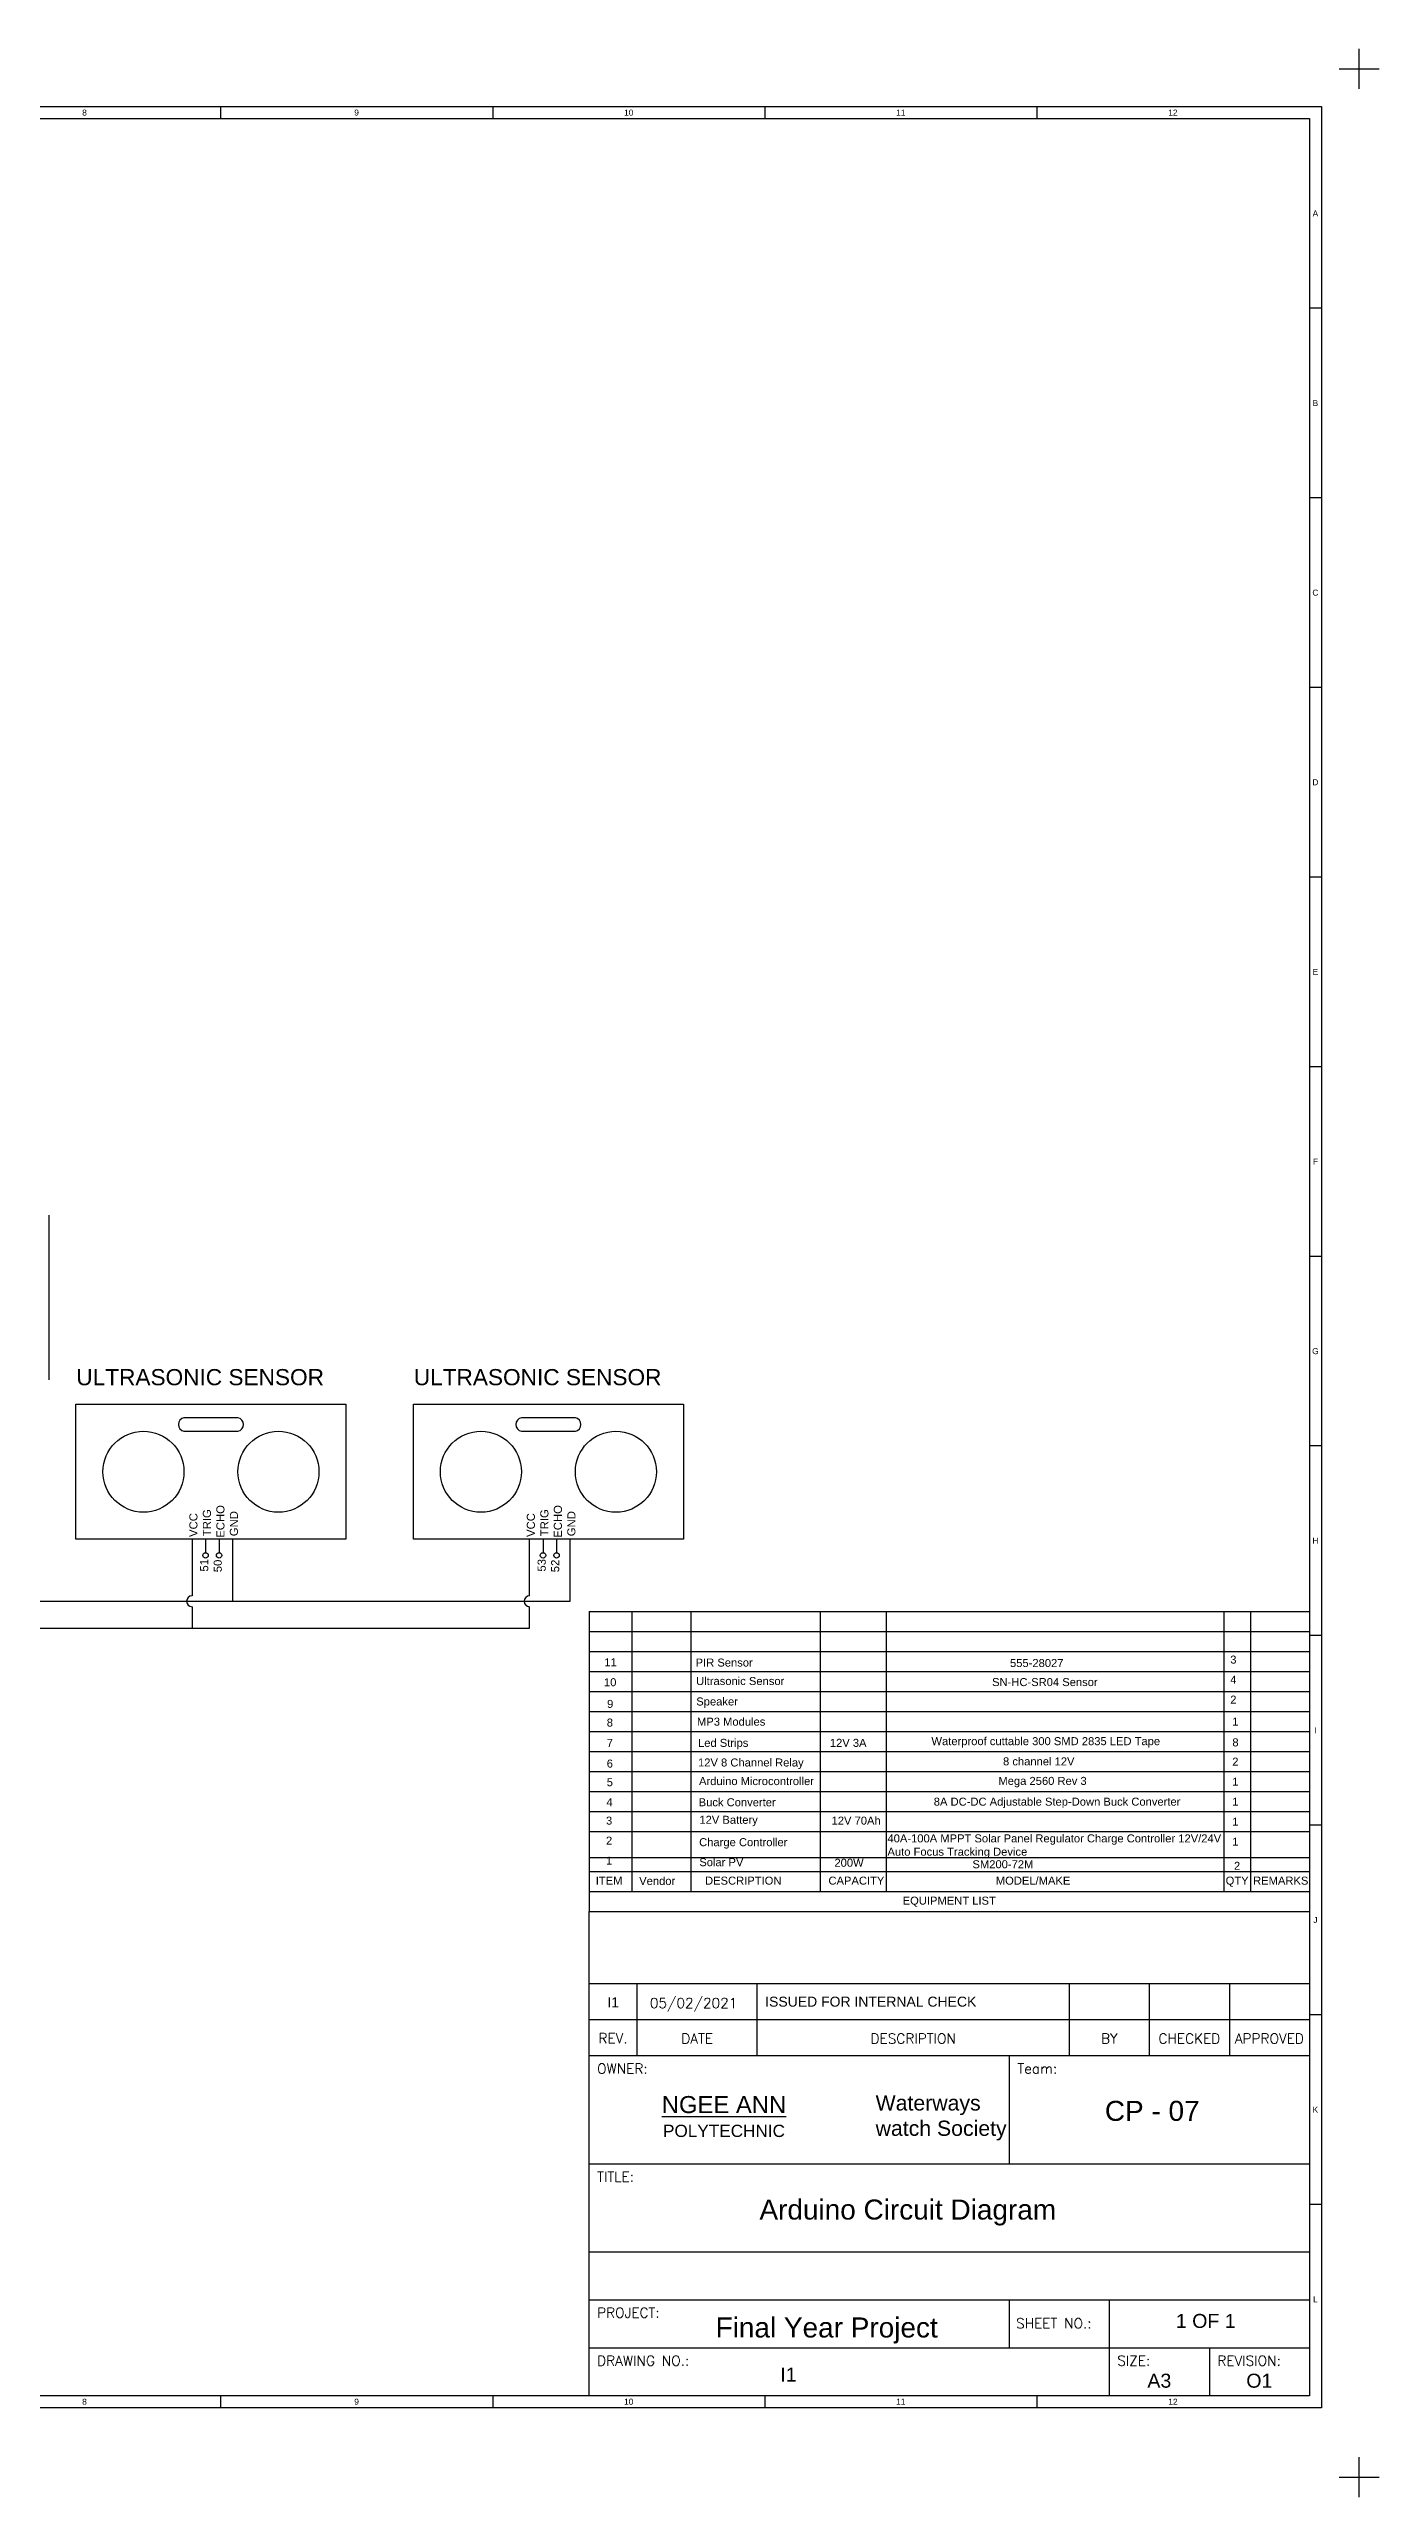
# Model space of a CAD drawing. Header units: inches. Extents: x -14 to 837, y -22 to 590.
# Drawn here: x 504 to 837, y -22 to 590 of the extents above; entities that cross this region are included whole.
import ezdxf
from ezdxf.enums import TextEntityAlignment as Align

# ---------------------------------------------------------------- set-up
doc = ezdxf.new("R2010")
doc.units = ezdxf.units.IN
doc.header["$MEASUREMENT"] = 0
doc.styles.add('ROMAND', font='romand')
doc.styles.get("Standard").update_dxf_attribs({"font": 'arial.ttf'})
doc.styles.add('Style_Arial', font='Arial')

msp = doc.modelspace()

# ---------------------------------------------------------------- linework, layer by layer
for p, q in [((547.2, 572.2), (547.2, 575.2)), ((615.2, 572.2), (615.2, 575.2)), ((683.2, 572.2), (683.2, 575.2)), ((751.2, 572.2), (751.2, 575.2)), ((822.2, 524.8), (819.2, 524.8)), ((822.2, 477.4), (819.2, 477.4)), ((822.2, 430), (819.2, 430)), ((822.2, 382.6), (819.2, 382.6)), ((822.2, 335.2), (819.2, 335.2)), ((822.2, 287.8), (819.2, 287.8)), ((822.2, 240.4), (819.2, 240.4)), ((639.2, 199), (819.2, 199)), ((639.2, 194), (819.2, 194)), ((822.2, 193), (819.2, 193)), ((639.2, 189), (819.2, 189)), ((639.2, 184), (819.2, 184)), ((639.2, 179), (819.2, 179)), ((639.2, 174), (819.2, 174)), ((639.2, 169), (819.2, 169)), ((639.2, 164), (819.2, 164)), ((639.2, 159), (819.2, 159)), ((639.2, 154), (819.2, 154)), ((639.2, 149), (819.2, 149)), ((639.2, 144), (819.2, 144)), ((822.2, 145.6), (819.2, 145.6)), ((639.2, 137.52), (819.2, 137.52)), ((639.2, 134), (819.2, 134)), ((639.2, 129), (819.2, 129)), ((639.2, 88), (639.2, 124)), ((639.2, 124), (819.2, 124)), ((639.2, 106), (819.2, 106)), ((651.2, 88), (651.2, 106)), ((681.2, 88), (681.2, 106)), ((759.2, 106), (759.2, 88)), ((779.2, 106), (779.2, 88)), ((799.2, 106), (799.2, 88)), ((822.2, 98.2), (819.2, 98.2)), ((639.2, 97), (819.2, 97)), ((744.2, 88), (744.2, 61)), ((639.2, 61), (819.2, 61)), ((822.2, 50.8), (819.2, 50.8)), ((639.2, 39), (819.2, 39)), ((639.2, 27), (819.2, 27)), ((744.2, 27), (744.2, 15)), ((769.2, 27), (769.2, 3)), ((639.2, 15), (819.2, 15)), ((794.2, 15), (794.2, 3)), ((547.2, 0), (547.2, 3)), ((615.2, 0), (615.2, 3)), ((683.2, 0), (683.2, 3)), ((751.2, 0), (751.2, 3))]:
    msp.add_line(p, q)
at = {"color": 143, "true_color": 0x7aafdf}
for p, q in [((504.22, 298.05), (504.22, 256.9)), ((550.1, 217.1), (550.1, 201.58)), ((634.43, 201.58), (634.43, 217.1)), ((406.06, 201.58), (634.43, 201.58))]:
    msp.add_line(p, q, dxfattribs=at)
at = {"color": 242, "true_color": 0xcd2027}
for p, q in [((539.98, 217.1), (539.98, 202.93)), ((624.31, 202.93), (624.31, 217.1)), ((539.98, 200.23), (539.98, 194.83)), ((624.31, 194.83), (624.31, 200.23)), ((354.45, 194.83), (624.31, 194.83))]:
    msp.add_line(p, q, dxfattribs=at)
at = {"color": 52, "true_color": 0xc8c92d}
for p, q in [((543.35, 217.1), (543.35, 213.72)), ((546.73, 217.1), (546.73, 213.72)), ((627.68, 217.1), (627.68, 213.72)), ((631.06, 217.1), (631.06, 213.72))]:
    msp.add_line(p, q, dxfattribs=at)
at = {"color": 18, "true_color": 0x000000}
for p, q in [((639.2, 199), (639.2, 124)), ((650, 129), (650, 199)), ((664.73, 129), (664.73, 199)), ((697.05, 129), (697.05, 199)), ((713.5, 129), (713.5, 199)), ((797.86, 129), (797.86, 199)), ((804.54, 129), (804.54, 199))]:
    msp.add_line(p, q, dxfattribs=at)
for points in [[(0, 575.2), (822.2, 575.2), (822.2, 0), (0, 0)], [(3, 572.2), (819.2, 572.2), (819.2, 3), (3, 3)], [(639.2, 88), (819.2, 88), (819.2, 3), (639.2, 3)]]:
    msp.add_lwpolyline(points, close=True)
at = {"color": 52, "true_color": 0xc8c92d}
for points in [[(510.97, 250.83), (578.43, 250.83), (578.43, 217.1), (510.97, 217.1)], [(595.3, 250.83), (662.76, 250.83), (662.76, 217.1), (595.3, 217.1)]]:
    msp.add_lwpolyline(points, close=True, dxfattribs=at)
for points in [[(551.45, 247.45), (537.95, 247.45)], [(635.78, 247.45), (622.28, 247.45)], [(537.95, 244.08), (551.45, 244.08)], [(622.28, 244.08), (635.78, 244.08)]]:
    msp.add_lwpolyline(points, dxfattribs=at)
for centre, radius in [((527.84, 233.96), 10.12), ((561.57, 233.96), 10.12), ((612.17, 233.96), 10.12), ((645.9, 233.96), 10.12), ((543.35, 213.05), 0.675), ((546.73, 213.05), 0.675), ((627.68, 213.05), 0.675), ((631.06, 213.05), 0.675)]:
    msp.add_circle(centre, radius, dxfattribs=at)
for centre, start, end in [((538.29, 245.77), 101.30993, 258.69007), ((551.11, 245.77), 281.30993, 78.69007), ((622.62, 245.77), 101.30993, 258.69007), ((635.44, 245.77), 281.30993, 78.69007)]:
    msp.add_arc(centre, 1.72, start, end, dxfattribs=at)
at = {"color": 240, "true_color": 0xed1f24}
for centre in [(539.98, 201.58), (624.31, 201.58)]:
    msp.add_arc(centre, 1.35, 90, 270, dxfattribs=at)
msp.add_point((831.6, 584.6))
msp.add_point((831.6, 584.6))
at = {"layer": 'Defpoints'}
for p, q in [((831.6, 579.6), (831.6, 589.6)), ((826.6, 584.6), (836.6, 584.6)), ((826.6, -17.33), (836.6, -17.33)), ((831.6, -22.33), (831.6, -12.33))]:
    msp.add_line(p, q, dxfattribs=at)

# ---------------------------------------------------------------- texts
for s, height, p in [('8', 1.5, (513.1, 572.95)), ('9', 1.5, (581.1, 572.95)), ('10', 1.5, (649.1, 572.95)), ('11', 1.5, (717.1, 572.95)), ('12', 1.5, (785.1, 572.95)), ('A', 1.5, (820.7, 547.75)), ('B', 1.5, (820.7, 500.35)), ('C', 1.5, (820.7, 452.95)), ('D', 1.5, (820.7, 405.55)), ('E', 1.5, (820.7, 358.15)), ('F', 1.5, (820.7, 310.75)), ('G', 1.5, (820.7, 263.35)), ('H', 1.5, (820.7, 215.95)), ('11', 2, (644.56, 185.34)), ('10', 2, (644.47, 180.34)), ('8', 2, (644.39, 170.26)), ('9', 2, (644.47, 174.92)), ('7', 2, (644.39, 165.18)), ('I', 1.5, (820.7, 168.55)), ('6', 2, (644.39, 160.01)), ('5', 2, (644.39, 155.36)), ('3', 2, (644.2, 145.75)), ('4', 2, (644.3, 150.36)), ('2', 2, (644.2, 140.75)), ('1', 2, (644.2, 135.75)), ('ITEM', 2, (644.2, 130.75)), ('Vendor', 2, (656.22, 130.67)), ('DESCRIPTION', 2, (677.72, 130.75)), ('CAPACITY', 2, (706, 130.75)), ('MODEL/MAKE', 2, (750.15, 130.75)), ('QTY', 2, (801.14, 130.75)), ('REMARKS', 2, (812.04, 130.75)), ('EQUIPMENT LIST', 2, (729.2, 125.75)), ('J', 1.5, (820.7, 121.15)), ('I1', 2.5, (645.2, 100.08)), ('K', 1.5, (820.7, 73.75)), ('L', 1.5, (820.7, 26.35)), ('1 OF 1', 3.5, (793.3, 19.94)), ('I1', 3.5, (689.03, 6.54)), ('A3', 3.5, (781.7, 5)), ('O1', 3.5, (806.7, 5)), ('8', 1.5, (513.1, 0.75)), ('9', 1.5, (581.1, 0.75)), ('10', 1.5, (649.1, 0.75)), ('11', 1.5, (717.1, 0.75)), ('12', 1.5, (785.1, 0.75))]:
    msp.add_text(s, height=height).set_placement(p, align=Align.CENTER)
at = {"color": 18, "true_color": 0x000000}
for s, p in [('3', (800.2, 186)), ('4', (800.2, 181)), ('2', (800.2, 176)), ('1', (800.7, 170.5)), ('8', (800.73, 165.3)), ('2', (800.7, 160.5)), ('1', (800.7, 155.5)), ('1', (800.7, 150.5)), ('1', (800.7, 145.5)), ('1', (800.7, 140.5)), ('2', (801.13, 134.45))]:
    msp.add_text(s, height=2, dxfattribs=at).set_placement(p, align=Align.CENTER)
at = {"style": 'ROMAND'}
for s, p in [('05/02/2021', (665.31, 99.9)), ('REV.', (645.2, 91.08)), ('DATE', (666.2, 91.03)), ('DESCRIPTION', (720.2, 91.03)), ('BY', (769.2, 91.03)), ('CHECKED', (789.2, 91.03)), ('APPROVED', (809.2, 91.03))]:
    msp.add_text(s, height=2.5, dxfattribs=at).set_placement(p, align=Align.CENTER)
msp.add_text('ISSUED FOR INTERNAL CHECK', height=2.5).set_placement((683.2, 100.25))
for s, p in [('OWNER:', (641.2, 83.5)), ('Team:', (746.2, 83.5)), ('TITLE:', (641.2, 56.5)), ('PROJECT:', (641.2, 22.5)), ('SHEET NO.:', (745.9, 19.85)), ('DRAWING NO.:', (641.2, 10.5)), ('SIZE:', (771.2, 10.5)), ('REVISION:', (796.2, 10.5))]:
    msp.add_text(s, height=2.5, dxfattribs=at).set_placement(p)
at = {"style": 'Style_Arial'}
for s, height, p in [('%%UNGEE ANN', 4.2607, (672.91, 75.77)), ('POLYTECHNIC', 3.0677, (672.91, 69.2))]:
    msp.add_text(s, height=height, dxfattribs=at).set_placement(p, align=Align.MIDDLE_CENTER)
at = {"char_height": 4.0479, "attachment_point": 5}
for insert in [(542, 257.57), (626.33, 257.57)]:
    msp.add_mtext_dynamic_manual_height_columns('\\pxqc;ULTRASONIC SENSOR', width=62.3448, gutter_width=1.35, heights=[3.26], dxfattribs=dict(at, insert=insert))
at = {"color": 7, "attachment_point": 1, "rotation": 90}
for s, width, heights, insert, char_height in [('\\pxqr,t6;VCC', 5.8491, [1.49], (539.3, 217.77), 2.0239), ('TRIG', 2.0042, [0.827], (542.68, 217.84), 2.024), ('\\pxqr,t6;ECHO', 7.8524, [1.33], (546.05, 217.77), 2.0239), ('GND', 2.0042, [0.827], (549.42, 217.84), 2.024), ('\\pxqr,t6;VCC', 5.8491, [1.49], (623.63, 217.77), 2.0239), ('TRIG', 2.0042, [0.827], (627.01, 217.84), 2.024), ('\\pxqr,t6;ECHO', 7.8524, [1.33], (630.38, 217.77), 2.0239), ('GND', 2.0042, [0.827], (633.75, 217.84), 2.024), ('51', 2.0042, [0.827], (542, 209), 2.024), ('\\pxqr,t6;50', 2.9755, [1.15], (545.38, 209), 2.0239), ('53', 2.0042, [0.827], (626.33, 209), 2.024), ('\\pxqr,t6;52', 2.9755, [1.15], (629.71, 209), 2.0239)]:
    msp.add_mtext_dynamic_manual_height_columns(s, width=width, gutter_width=1.35, heights=heights, dxfattribs=dict(at, insert=insert, char_height=char_height))
at = {"color": 3, "attachment_point": 1}
for s, insert, char_height, width in [('{\\C256;\\c0;PIR Sensor}', (665.81, 187.26), 2, 45.7128), ('{\\C256;\\c0;555-28027}', (744.38, 187.14), 2, 13.6418), ('{\\C256;\\c0;Speaker}', (665.98, 177.53), 2, 45.7128), ('{\\C256;\\c0;Ultrasonic Sensor}', (665.94, 182.64), 2, 45.7128), ('{\\C256;\\c0;SN-HC-SR04 Sensor}', (739.9, 182.38), 2, 27.2782), ('{\\C256;\\c0;MP3 Modules}', (666.16, 172.49), 2, 30.2036), ('{\\C256;\\c0;Led Strips}', (666.42, 167.19), 2, 45.7128), ('{\\C256;\\c0;12V 3A}', (699.36, 167.19), 2, 13.6418), ('{\\C256;\\c0;Waterproof cuttable 300 SMD 2835 LED Tape}', (724.75, 167.61), 2, 59.4648), ('{\\C256;\\c0;12V 8 Channel Relay}', (666.42, 162.28), 2, 45.7128), ('{\\C256;\\c0;8 channel 12V}', (742.64, 162.56), 2, 18.836), ('{\\C256;\\c0;Arduino Microcontroller}', (666.67, 157.63), 2, 45.7128), ('{\\C256;\\c0;Mega 2560 Rev 3}', (741.49, 157.68), 2, 22.9603), ('{\\C256;\\c0;Buck Converter}', (666.58, 152.34), 2, 45.7128), ('{\\C256;\\c0;12V Battery}', (666.76, 147.96), 2, 45.7128), ('{\\C256;\\c0;12V 70Ah}', (699.79, 147.75), 2, 13.6418), ('{\\C256;\\c0;8A DC-DC Adjustable Step-Down Buck Converter}', (725.33, 152.49), 2, 62.6987), ('{\\C256;\\c0;Charge Controller}', (666.7, 142.36), 2, 45.7128), ('{\\C256;\\c0;40A-100A MPPT Solar Panel Regulator Charge Controller 12V/24V Auto Focus Tracking Device}', (713.76, 143.31), 2, 87.2272), ('{\\C256;\\c0;Solar PV}', (666.74, 137.36), 2, 45.7128), ('{\\C256;\\c0;200W}', (700.51, 137.22), 2, 9.4201), ('{\\C256;\\c0;SM200-72M}', (735, 136.84), 2, 13.6418), ('{\\H0.89187x;\\C256;\\c0;Waterways  watch Society\\H1.12124x; }', (710.8, 78.09), 4.2607, 42.0034), ('{\\C256;\\c0;CP - 07}', (768.09, 76.7), 5, 28.0002), ('{\\C256;\\c0;Arduino Circuit Diagram}', (681.77, 52.03), 5, 128.9773), ('{\\C256;\\c0;Final Year Project}', (670.81, 22.55), 5, 64.6516)]:
    msp.add_mtext(s, dxfattribs=dict(at, insert=insert, char_height=char_height, width=width))

doc.saveas('drawing.dxf')
